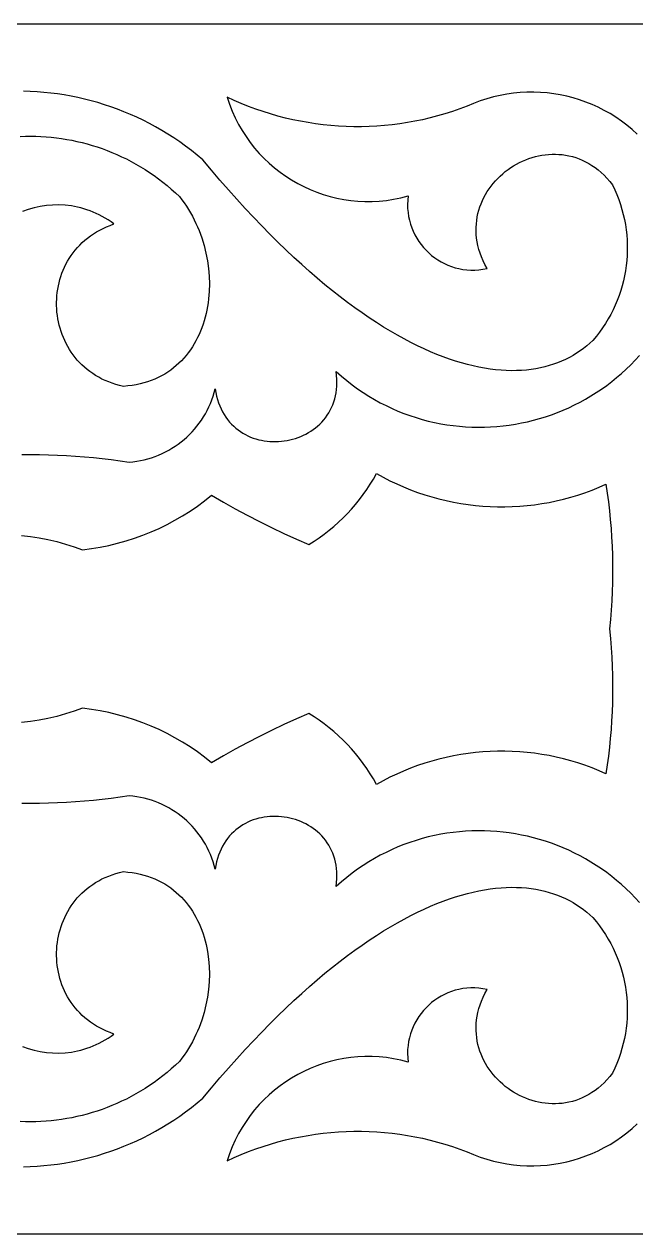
# Model space of a CAD drawing. Extents: x -364 to 370, y 80 to 163.
# Drawn here: x -322.3 to -280.3, y 80.4 to 163.4 of the extents above; entities that cross this region are included whole.
import ezdxf

# ---------------------------------------------------------------- set-up
doc = ezdxf.new("R2010")
doc.units = 0
doc.layers.add('LAYER_1', color=18, linetype='CONTINUOUS')

msp = doc.modelspace()

# ---------------------------------------------------------------- linework, layer by layer
at = {"layer": 'LAYER_1'}
msp.add_lwpolyline([(-364.203, 80.388), (-241.776, 80.388), (-119.349, 80.388), (3.079, 80.388), (125.506, 80.388), (247.933, 80.388), (370.36, 80.388), (370.36, 163.388), (247.933, 163.388), (125.506, 163.388), (3.079, 163.388), (-119.349, 163.388), (-241.776, 163.388), (-364.203, 163.388)], close=True, dxfattribs=at)
for points in [[(-280.213, 155.852), (-280.561, 156.166), (-280.922, 156.463), (-281.293, 156.743), (-281.676, 157.005), (-282.068, 157.249), (-282.469, 157.475), (-282.879, 157.684), (-283.297, 157.874), (-283.722, 158.045), (-284.154, 158.198), (-284.591, 158.332), (-285.034, 158.446), (-285.482, 158.542), (-285.934, 158.618), (-286.389, 158.675), (-286.847, 158.711), (-287.307, 158.728), (-287.768, 158.725), (-288.23, 158.701), (-288.692, 158.657), (-289.154, 158.592), (-289.614, 158.506), (-290.073, 158.399), (-290.529, 158.271), (-290.981, 158.121), (-291.43, 157.95), (-291.875, 157.757), (-292.377, 157.57), (-292.883, 157.396), (-293.392, 157.236), (-293.904, 157.089), (-294.418, 156.955), (-294.934, 156.835), (-295.453, 156.728), (-295.973, 156.635), (-296.495, 156.555), (-297.018, 156.488), (-297.543, 156.435), (-298.068, 156.395), (-298.593, 156.368), (-299.119, 156.355), (-299.645, 156.354), (-300.17, 156.368), (-300.695, 156.394), (-301.22, 156.434), (-301.743, 156.487), (-302.265, 156.553), (-302.785, 156.633), (-303.304, 156.725), (-303.821, 156.831), (-304.335, 156.95), (-304.847, 157.083), (-305.356, 157.228), (-305.863, 157.387), (-306.365, 157.559), (-306.865, 157.744), (-307.36, 157.942), (-307.851, 158.154), (-308.339, 158.378), (-308.174, 157.892), (-307.987, 157.419), (-307.779, 156.96), (-307.551, 156.516), (-307.303, 156.087), (-307.036, 155.673), (-306.751, 155.274), (-306.449, 154.892), (-306.13, 154.526), (-305.795, 154.177), (-305.445, 153.846), (-305.081, 153.532), (-304.703, 153.236), (-304.312, 152.959), (-303.909, 152.701), (-303.495, 152.462), (-303.07, 152.242), (-302.635, 152.043), (-302.191, 151.865), (-301.738, 151.707), (-301.278, 151.571), (-300.81, 151.457), (-300.337, 151.364), (-299.858, 151.295), (-299.375, 151.248), (-298.887, 151.225), (-298.396, 151.226), (-297.903, 151.25), (-297.408, 151.3), (-296.912, 151.374), (-296.416, 151.474), (-295.921, 151.6), (-295.949, 151.311), (-295.959, 151.026), (-295.952, 150.745), (-295.928, 150.469), (-295.887, 150.198), (-295.83, 149.933), (-295.758, 149.673), (-295.671, 149.42), (-295.569, 149.175), (-295.454, 148.937), (-295.326, 148.707), (-295.184, 148.486), (-295.031, 148.273), (-294.865, 148.071), (-294.689, 147.878), (-294.502, 147.696), (-294.305, 147.525), (-294.098, 147.366), (-293.883, 147.219), (-293.659, 147.084), (-293.427, 146.962), (-293.188, 146.854), (-292.942, 146.76), (-292.689, 146.68), (-292.431, 146.616), (-292.168, 146.567), (-291.899, 146.533), (-291.627, 146.517), (-291.351, 146.517), (-291.072, 146.535), (-290.791, 146.571), (-290.507, 146.625), (-290.65, 146.889), (-290.776, 147.152), (-290.887, 147.414), (-290.983, 147.675), (-291.064, 147.934), (-291.13, 148.192), (-291.182, 148.448), (-291.22, 148.701), (-291.245, 148.953), (-291.256, 149.201), (-291.255, 149.447), (-291.241, 149.69), (-291.215, 149.929), (-291.178, 150.165), (-291.128, 150.397), (-291.068, 150.625), (-290.997, 150.849), (-290.916, 151.069), (-290.824, 151.283), (-290.723, 151.493), (-290.613, 151.698), (-290.493, 151.897), (-290.365, 152.091), (-290.228, 152.279), (-290.084, 152.46), (-289.932, 152.636), (-289.772, 152.805), (-289.606, 152.967), (-289.433, 153.122), (-289.254, 153.27), (-289.068, 153.411), (-288.878, 153.544), (-288.682, 153.669), (-288.481, 153.785), (-288.276, 153.894), (-288.066, 153.994), (-287.853, 154.085), (-287.636, 154.167), (-287.416, 154.239), (-287.193, 154.302), (-286.968, 154.356), (-286.74, 154.399), (-286.511, 154.432), (-286.281, 154.455), (-286.049, 154.467), (-285.817, 154.468), (-285.584, 154.458), (-285.351, 154.437), (-285.119, 154.404), (-284.887, 154.359), (-284.656, 154.302), (-284.426, 154.233), (-284.199, 154.152), (-283.973, 154.057), (-283.75, 153.95), (-283.529, 153.829), (-283.311, 153.695), (-283.097, 153.548), (-282.887, 153.386), (-282.68, 153.21), (-282.479, 153.02), (-282.282, 152.816), (-282.09, 152.596), (-281.903, 152.362), (-281.746, 152.031), (-281.603, 151.697), (-281.472, 151.36), (-281.355, 151.019), (-281.251, 150.676), (-281.16, 150.33), (-281.082, 149.982), (-281.017, 149.633), (-280.965, 149.282), (-280.926, 148.931), (-280.9, 148.579), (-280.887, 148.226), (-280.886, 147.874), (-280.898, 147.522), (-280.923, 147.172), (-280.96, 146.822), (-281.01, 146.474), (-281.073, 146.128), (-281.148, 145.784), (-281.235, 145.443), (-281.335, 145.105), (-281.448, 144.771), (-281.572, 144.44), (-281.709, 144.113), (-281.858, 143.791), (-282.02, 143.473), (-282.193, 143.161), (-282.379, 142.855), (-282.576, 142.554), (-282.786, 142.259), (-283.008, 141.972), (-283.241, 141.691), (-283.449, 141.497), (-283.665, 141.312), (-283.889, 141.136), (-284.121, 140.968), (-284.36, 140.808), (-284.607, 140.658), (-284.861, 140.517), (-285.123, 140.386), (-285.393, 140.264), (-285.67, 140.152), (-285.954, 140.05), (-286.246, 139.958), (-286.544, 139.876), (-286.85, 139.805), (-287.163, 139.745), (-287.484, 139.696), (-287.811, 139.658), (-288.145, 139.631), (-288.486, 139.616), (-288.833, 139.613), (-289.188, 139.621), (-289.549, 139.642), (-289.917, 139.675), (-290.291, 139.721), (-290.672, 139.78), (-291.06, 139.851), (-291.454, 139.936), (-291.854, 140.033), (-292.26, 140.145), (-292.673, 140.27), (-293.092, 140.409), (-293.517, 140.562), (-293.948, 140.73), (-294.385, 140.912), (-294.829, 141.108), (-295.278, 141.32), (-295.732, 141.546), (-296.193, 141.788), (-296.659, 142.046), (-297.131, 142.319), (-297.609, 142.608), (-298.092, 142.913), (-298.581, 143.234), (-299.075, 143.572), (-299.574, 143.927), (-300.079, 144.298), (-300.589, 144.686), (-301.104, 145.092), (-301.624, 145.515), (-302.15, 145.956), (-302.68, 146.414), (-303.215, 146.891), (-303.756, 147.386), (-304.301, 147.899), (-304.851, 148.431), (-305.405, 148.982), (-305.965, 149.551), (-306.529, 150.14), (-307.097, 150.749), (-307.67, 151.377), (-308.247, 152.024), (-308.829, 152.692), (-309.415, 153.38), (-310.006, 154.088), (-310.392, 154.411), (-310.784, 154.722), (-311.181, 155.021), (-311.584, 155.309), (-311.992, 155.585), (-312.404, 155.85), (-312.822, 156.103), (-313.244, 156.345), (-313.67, 156.575), (-314.1, 156.794), (-314.535, 157.001), (-314.973, 157.197), (-315.414, 157.381), (-315.858, 157.554), (-316.306, 157.716), (-316.756, 157.866), (-317.209, 158.005), (-317.664, 158.133), (-318.122, 158.249), (-318.581, 158.354), (-319.042, 158.447), (-319.505, 158.53), (-319.969, 158.601), (-320.434, 158.661), (-320.899, 158.709), (-321.366, 158.747), (-321.833, 158.773), (-322.3, 158.788)], [(-322.528, 155.686), (-322.172, 155.698), (-321.817, 155.701), (-321.461, 155.695), (-321.105, 155.682), (-320.75, 155.659), (-320.395, 155.628), (-320.041, 155.589), (-319.688, 155.541), (-319.336, 155.484), (-318.984, 155.419), (-318.635, 155.346), (-318.286, 155.263), (-317.939, 155.173), (-317.594, 155.073), (-317.251, 154.965), (-316.91, 154.849), (-316.572, 154.724), (-316.236, 154.59), (-315.902, 154.448), (-315.572, 154.297), (-315.244, 154.138), (-314.919, 153.97), (-314.598, 153.793), (-314.28, 153.608), (-313.965, 153.414), (-313.655, 153.212), (-313.348, 153.001), (-313.046, 152.781), (-312.748, 152.553), (-312.454, 152.316), (-312.165, 152.07), (-311.88, 151.816), (-311.601, 151.554), (-311.436, 151.34), (-311.277, 151.122), (-311.126, 150.899), (-310.981, 150.671), (-310.843, 150.439), (-310.713, 150.204), (-310.589, 149.964), (-310.472, 149.721), (-310.362, 149.475), (-310.258, 149.226), (-310.073, 148.721), (-309.916, 148.206), (-309.786, 147.685), (-309.685, 147.16), (-309.612, 146.631), (-309.568, 146.103), (-309.552, 145.576), (-309.566, 145.053), (-309.607, 144.535), (-309.639, 144.279), (-309.678, 144.025), (-309.725, 143.774), (-309.778, 143.526), (-309.839, 143.28), (-309.908, 143.037), (-309.983, 142.798), (-310.066, 142.563), (-310.157, 142.332), (-310.255, 142.105), (-310.36, 141.883), (-310.472, 141.665), (-310.592, 141.452), (-310.72, 141.245), (-310.855, 141.043), (-310.997, 140.847), (-311.147, 140.657), (-311.305, 140.473), (-311.47, 140.296), (-311.642, 140.125), (-311.822, 139.962), (-312.01, 139.806), (-312.205, 139.658), (-312.408, 139.517), (-312.618, 139.385), (-312.837, 139.261), (-313.062, 139.145), (-313.296, 139.039), (-313.537, 138.941), (-313.786, 138.853), (-314.042, 138.775), (-314.307, 138.706), (-314.579, 138.648), (-314.859, 138.6), (-315.146, 138.562), (-315.442, 138.536), (-315.708, 138.597), (-315.966, 138.667), (-316.217, 138.747), (-316.459, 138.837), (-316.694, 138.935), (-316.921, 139.042), (-317.141, 139.157), (-317.352, 139.28), (-317.556, 139.411), (-317.751, 139.549), (-317.939, 139.694), (-318.119, 139.846), (-318.291, 140.005), (-318.454, 140.169), (-318.61, 140.34), (-318.758, 140.516), (-318.898, 140.698), (-319.03, 140.885), (-319.154, 141.076), (-319.269, 141.271), (-319.377, 141.471), (-319.477, 141.675), (-319.568, 141.882), (-319.651, 142.092), (-319.726, 142.305), (-319.793, 142.521), (-319.852, 142.739), (-319.902, 142.959), (-319.945, 143.181), (-319.979, 143.404), (-320.004, 143.628), (-320.022, 143.853), (-320.031, 144.079), (-320.032, 144.304), (-320.024, 144.53), (-320.009, 144.755), (-319.984, 144.98), (-319.952, 145.203), (-319.911, 145.425), (-319.861, 145.646), (-319.803, 145.865), (-319.737, 146.081), (-319.662, 146.295), (-319.579, 146.506), (-319.487, 146.714), (-319.387, 146.919), (-319.278, 147.12), (-319.16, 147.317), (-319.034, 147.509), (-318.899, 147.697), (-318.756, 147.88), (-318.604, 148.058), (-318.443, 148.231), (-318.274, 148.397), (-318.096, 148.558), (-317.909, 148.712), (-317.714, 148.859), (-317.51, 149), (-317.297, 149.133), (-317.075, 149.258), (-316.845, 149.376), (-316.605, 149.485), (-316.357, 149.586), (-316.1, 149.678), (-316.297, 149.82), (-316.496, 149.953), (-316.698, 150.078), (-316.902, 150.194), (-317.107, 150.302), (-317.315, 150.402), (-317.524, 150.494), (-317.734, 150.577), (-317.946, 150.653), (-318.158, 150.721), (-318.372, 150.78), (-318.586, 150.832), (-318.801, 150.877), (-319.017, 150.914), (-319.448, 150.965), (-319.878, 150.986), (-320.307, 150.979), (-320.733, 150.943), (-321.154, 150.88), (-321.57, 150.79), (-321.978, 150.674), (-322.378, 150.532)], [(-322.421, 133.858), (-321.807, 133.863), (-321.193, 133.859), (-320.579, 133.847), (-319.965, 133.825), (-319.351, 133.795), (-318.737, 133.756), (-318.123, 133.709), (-317.51, 133.652), (-316.897, 133.587), (-316.285, 133.513), (-315.674, 133.43), (-315.063, 133.338), (-314.797, 133.363), (-314.534, 133.398), (-314.275, 133.444), (-314.018, 133.5), (-313.765, 133.565), (-313.516, 133.64), (-313.272, 133.725), (-313.031, 133.82), (-312.795, 133.923), (-312.564, 134.035), (-312.338, 134.156), (-312.117, 134.286), (-311.901, 134.424), (-311.691, 134.57), (-311.487, 134.725), (-311.29, 134.886), (-311.098, 135.056), (-310.914, 135.233), (-310.736, 135.417), (-310.565, 135.608), (-310.401, 135.806), (-310.245, 136.01), (-310.097, 136.221), (-309.957, 136.438), (-309.825, 136.661), (-309.701, 136.89), (-309.587, 137.125), (-309.481, 137.364), (-309.384, 137.61), (-309.297, 137.86), (-309.219, 138.115), (-309.151, 138.374), (-309.109, 138.118), (-309.057, 137.872), (-308.994, 137.636), (-308.921, 137.41), (-308.839, 137.193), (-308.748, 136.986), (-308.648, 136.788), (-308.539, 136.6), (-308.423, 136.421), (-308.299, 136.252), (-308.168, 136.091), (-308.03, 135.941), (-307.885, 135.799), (-307.735, 135.667), (-307.579, 135.543), (-307.417, 135.429), (-307.251, 135.324), (-307.08, 135.228), (-306.904, 135.14), (-306.725, 135.062), (-306.543, 134.992), (-306.357, 134.931), (-306.169, 134.878), (-305.979, 134.835), (-305.786, 134.8), (-305.593, 134.773), (-305.398, 134.755), (-305.202, 134.745), (-305.006, 134.744), (-304.81, 134.751), (-304.614, 134.766), (-304.419, 134.789), (-304.225, 134.821), (-304.033, 134.86), (-303.842, 134.908), (-303.654, 134.964), (-303.468, 135.027), (-303.286, 135.099), (-303.107, 135.178), (-302.932, 135.265), (-302.761, 135.36), (-302.594, 135.462), (-302.432, 135.572), (-302.276, 135.69), (-302.126, 135.815), (-301.981, 135.948), (-301.843, 136.088), (-301.712, 136.235), (-301.588, 136.389), (-301.472, 136.551), (-301.363, 136.72), (-301.263, 136.896), (-301.172, 137.08), (-301.09, 137.27), (-301.017, 137.467), (-300.954, 137.671), (-300.901, 137.882), (-300.86, 138.1), (-300.829, 138.324), (-300.809, 138.555), (-300.801, 138.793), (-300.806, 139.038), (-300.823, 139.289), (-300.853, 139.546), (-300.495, 139.231), (-300.13, 138.931), (-299.76, 138.644), (-299.384, 138.371), (-299.003, 138.112), (-298.616, 137.867), (-298.225, 137.636), (-297.829, 137.418), (-297.429, 137.214), (-297.025, 137.023), (-296.618, 136.846), (-296.207, 136.682), (-295.793, 136.532), (-295.376, 136.395), (-294.956, 136.271), (-294.535, 136.16), (-294.111, 136.062), (-293.686, 135.977), (-293.26, 135.905), (-292.832, 135.846), (-292.404, 135.799), (-291.975, 135.766), (-291.546, 135.745), (-291.117, 135.736), (-290.689, 135.74), (-290.261, 135.757), (-289.834, 135.786), (-289.409, 135.827), (-288.985, 135.881), (-288.563, 135.946), (-288.143, 136.024), (-287.726, 136.114), (-287.311, 136.216), (-286.899, 136.33), (-286.491, 136.455), (-286.086, 136.593), (-285.685, 136.742), (-285.289, 136.903), (-284.896, 137.075), (-284.509, 137.259), (-284.126, 137.454), (-283.749, 137.661), (-283.378, 137.879), (-283.013, 138.108), (-282.653, 138.348), (-282.301, 138.6), (-281.955, 138.862), (-281.616, 139.136), (-281.284, 139.42), (-280.96, 139.715), (-280.645, 140.021), (-280.337, 140.338), (-280.038, 140.665)], [(-322.427, 128.306), (-321.823, 128.233), (-321.221, 128.138), (-320.621, 128.02), (-320.023, 127.881), (-319.427, 127.719), (-318.835, 127.534), (-318.248, 127.327), (-317.64, 127.404), (-317.038, 127.503), (-316.44, 127.624), (-315.849, 127.767), (-315.263, 127.931), (-314.685, 128.116), (-314.114, 128.321), (-313.551, 128.547), (-312.996, 128.794), (-312.45, 129.061), (-311.914, 129.347), (-311.388, 129.653), (-310.873, 129.978), (-310.369, 130.323), (-309.877, 130.687), (-309.398, 131.069), (-308.589, 130.596), (-307.773, 130.137), (-306.949, 129.692), (-306.118, 129.261), (-305.28, 128.844), (-304.435, 128.442), (-303.584, 128.054), (-302.725, 127.68), (-302.365, 127.908), (-302.012, 128.147), (-301.668, 128.397), (-301.334, 128.659), (-301.008, 128.93), (-300.691, 129.213), (-300.384, 129.505), (-300.087, 129.807), (-299.8, 130.119), (-299.523, 130.441), (-299.256, 130.771), (-299, 131.11), (-298.756, 131.458), (-298.522, 131.815), (-298.3, 132.179), (-298.09, 132.552), (-297.632, 132.299), (-297.169, 132.062), (-296.701, 131.84), (-296.228, 131.632), (-295.751, 131.439), (-295.269, 131.26), (-294.783, 131.097), (-294.294, 130.948), (-293.802, 130.814), (-293.306, 130.695), (-292.808, 130.59), (-292.308, 130.5), (-291.806, 130.426), (-291.303, 130.365), (-290.798, 130.32), (-290.292, 130.289), (-289.786, 130.274), (-289.279, 130.273), (-288.773, 130.287), (-288.267, 130.315), (-287.762, 130.359), (-287.258, 130.417), (-286.755, 130.49), (-286.254, 130.578), (-285.755, 130.681), (-285.259, 130.799), (-284.765, 130.931), (-284.275, 131.079), (-283.788, 131.241), (-283.304, 131.418), (-282.825, 131.61), (-282.35, 131.817), (-282.26, 131.215), (-282.181, 130.612), (-282.111, 130.006), (-282.051, 129.399), (-282.001, 128.79), (-281.96, 128.179), (-281.93, 127.565), (-281.909, 126.948), (-281.899, 126.329), (-281.898, 125.706), (-281.907, 125.079), (-281.925, 124.449), (-281.954, 123.815), (-281.993, 123.177), (-282.041, 122.535), (-282.099, 121.888), (-282.041, 121.241), (-281.993, 120.599), (-281.954, 119.961), (-281.925, 119.327), (-281.907, 118.697), (-281.898, 118.07), (-281.899, 117.447), (-281.909, 116.828), (-281.93, 116.211), (-281.96, 115.597), (-282.001, 114.986), (-282.051, 114.376), (-282.111, 113.769), (-282.181, 113.164), (-282.26, 112.561), (-282.35, 111.959), (-282.825, 112.166), (-283.304, 112.358), (-283.788, 112.535), (-284.275, 112.697), (-284.765, 112.844), (-285.259, 112.977), (-285.755, 113.095), (-286.254, 113.198), (-286.755, 113.286), (-287.258, 113.359), (-287.762, 113.417), (-288.267, 113.461), (-288.773, 113.489), (-289.279, 113.503), (-289.786, 113.502), (-290.292, 113.486), (-290.798, 113.456), (-291.303, 113.411), (-291.806, 113.35), (-292.308, 113.276), (-292.808, 113.186), (-293.306, 113.081), (-293.802, 112.962), (-294.294, 112.828), (-294.783, 112.679), (-295.269, 112.516), (-295.751, 112.337), (-296.228, 112.144), (-296.701, 111.936), (-297.169, 111.714), (-297.632, 111.476), (-298.09, 111.224), (-298.3, 111.597), (-298.522, 111.961), (-298.756, 112.318), (-299, 112.666), (-299.256, 113.005), (-299.523, 113.335), (-299.8, 113.657), (-300.087, 113.969), (-300.384, 114.271), (-300.691, 114.563), (-301.008, 114.845), (-301.334, 115.117), (-301.668, 115.379), (-302.012, 115.629), (-302.365, 115.868), (-302.725, 116.096), (-303.584, 115.722), (-304.435, 115.334), (-305.28, 114.932), (-306.118, 114.515), (-306.949, 114.084), (-307.773, 113.639), (-308.589, 113.18), (-309.398, 112.707), (-309.877, 113.089), (-310.369, 113.453), (-310.873, 113.797), (-311.388, 114.123), (-311.914, 114.429), (-312.45, 114.715), (-312.996, 114.982), (-313.551, 115.229), (-314.114, 115.455), (-314.685, 115.66), (-315.263, 115.845), (-315.849, 116.009), (-316.44, 116.151), (-317.038, 116.273), (-317.64, 116.372), (-318.248, 116.449), (-318.835, 116.242), (-319.427, 116.057), (-320.023, 115.895), (-320.621, 115.756), (-321.221, 115.638), (-321.823, 115.543), (-322.427, 115.47)], [(-280.038, 103.11), (-280.337, 103.438), (-280.645, 103.755), (-280.96, 104.061), (-281.284, 104.356), (-281.616, 104.64), (-281.955, 104.914), (-282.301, 105.176), (-282.653, 105.428), (-283.013, 105.668), (-283.378, 105.897), (-283.749, 106.115), (-284.126, 106.322), (-284.509, 106.517), (-284.896, 106.701), (-285.289, 106.873), (-285.685, 107.034), (-286.086, 107.183), (-286.491, 107.321), (-286.899, 107.446), (-287.311, 107.56), (-287.726, 107.662), (-288.143, 107.752), (-288.563, 107.829), (-288.985, 107.895), (-289.409, 107.949), (-289.834, 107.99), (-290.261, 108.019), (-290.689, 108.035), (-291.117, 108.04), (-291.546, 108.031), (-291.975, 108.01), (-292.404, 107.977), (-292.832, 107.93), (-293.26, 107.871), (-293.686, 107.799), (-294.111, 107.714), (-294.535, 107.616), (-294.956, 107.505), (-295.376, 107.381), (-295.793, 107.244), (-296.207, 107.094), (-296.618, 106.93), (-297.025, 106.753), (-297.429, 106.562), (-297.829, 106.358), (-298.225, 106.14), (-298.616, 105.909), (-299.003, 105.664), (-299.384, 105.405), (-299.76, 105.132), (-300.13, 104.845), (-300.495, 104.544), (-300.853, 104.23), (-300.823, 104.487), (-300.806, 104.738), (-300.801, 104.983), (-300.809, 105.22), (-300.829, 105.452), (-300.86, 105.676), (-300.901, 105.894), (-300.954, 106.105), (-301.017, 106.309), (-301.09, 106.506), (-301.172, 106.696), (-301.263, 106.88), (-301.363, 107.056), (-301.472, 107.225), (-301.588, 107.387), (-301.712, 107.541), (-301.843, 107.688), (-301.981, 107.828), (-302.126, 107.961), (-302.276, 108.086), (-302.432, 108.204), (-302.594, 108.314), (-302.761, 108.416), (-302.932, 108.511), (-303.107, 108.598), (-303.286, 108.677), (-303.468, 108.749), (-303.654, 108.812), (-303.842, 108.868), (-304.033, 108.916), (-304.225, 108.955), (-304.419, 108.987), (-304.614, 109.01), (-304.81, 109.025), (-305.006, 109.032), (-305.202, 109.031), (-305.398, 109.021), (-305.593, 109.003), (-305.786, 108.976), (-305.979, 108.941), (-306.169, 108.898), (-306.357, 108.845), (-306.543, 108.784), (-306.725, 108.714), (-306.904, 108.636), (-307.08, 108.548), (-307.251, 108.452), (-307.417, 108.347), (-307.579, 108.233), (-307.735, 108.109), (-307.885, 107.977), (-308.03, 107.835), (-308.168, 107.685), (-308.299, 107.524), (-308.423, 107.355), (-308.539, 107.176), (-308.648, 106.988), (-308.748, 106.79), (-308.839, 106.583), (-308.921, 106.366), (-308.994, 106.14), (-309.057, 105.904), (-309.109, 105.658), (-309.151, 105.402), (-309.219, 105.661), (-309.297, 105.916), (-309.384, 106.166), (-309.481, 106.412), (-309.587, 106.651), (-309.701, 106.886), (-309.825, 107.115), (-309.957, 107.338), (-310.097, 107.555), (-310.245, 107.766), (-310.401, 107.97), (-310.565, 108.168), (-310.736, 108.359), (-310.914, 108.543), (-311.098, 108.72), (-311.29, 108.89), (-311.487, 109.051), (-311.691, 109.206), (-311.901, 109.352), (-312.117, 109.49), (-312.338, 109.619), (-312.564, 109.741), (-312.795, 109.853), (-313.031, 109.956), (-313.272, 110.051), (-313.516, 110.135), (-313.765, 110.211), (-314.018, 110.276), (-314.275, 110.332), (-314.534, 110.378), (-314.797, 110.413), (-315.063, 110.438), (-315.674, 110.346), (-316.285, 110.263), (-316.897, 110.189), (-317.51, 110.124), (-318.123, 110.067), (-318.737, 110.02), (-319.351, 109.981), (-319.965, 109.95), (-320.579, 109.929), (-321.193, 109.917), (-321.807, 109.913), (-322.421, 109.918)], [(-322.378, 93.244), (-321.978, 93.102), (-321.57, 92.986), (-321.154, 92.896), (-320.733, 92.833), (-320.307, 92.797), (-319.878, 92.79), (-319.448, 92.811), (-319.017, 92.862), (-318.801, 92.899), (-318.586, 92.944), (-318.372, 92.996), (-318.158, 93.055), (-317.946, 93.123), (-317.734, 93.199), (-317.524, 93.282), (-317.315, 93.374), (-317.107, 93.474), (-316.902, 93.582), (-316.698, 93.698), (-316.496, 93.823), (-316.297, 93.956), (-316.1, 94.098), (-316.357, 94.19), (-316.605, 94.291), (-316.845, 94.4), (-317.075, 94.518), (-317.297, 94.643), (-317.51, 94.776), (-317.714, 94.917), (-317.909, 95.064), (-318.096, 95.218), (-318.274, 95.379), (-318.443, 95.545), (-318.604, 95.718), (-318.756, 95.896), (-318.899, 96.079), (-319.034, 96.267), (-319.16, 96.459), (-319.278, 96.656), (-319.387, 96.857), (-319.487, 97.062), (-319.579, 97.27), (-319.662, 97.481), (-319.737, 97.695), (-319.803, 97.911), (-319.861, 98.13), (-319.911, 98.351), (-319.952, 98.573), (-319.984, 98.796), (-320.009, 99.021), (-320.024, 99.246), (-320.032, 99.472), (-320.031, 99.697), (-320.022, 99.923), (-320.004, 100.148), (-319.979, 100.372), (-319.945, 100.595), (-319.902, 100.817), (-319.852, 101.037), (-319.793, 101.255), (-319.726, 101.471), (-319.651, 101.684), (-319.568, 101.894), (-319.477, 102.101), (-319.377, 102.305), (-319.269, 102.504), (-319.154, 102.7), (-319.03, 102.891), (-318.898, 103.078), (-318.758, 103.26), (-318.61, 103.436), (-318.454, 103.606), (-318.291, 103.771), (-318.119, 103.93), (-317.939, 104.082), (-317.751, 104.227), (-317.556, 104.365), (-317.352, 104.496), (-317.141, 104.619), (-316.921, 104.734), (-316.694, 104.841), (-316.459, 104.939), (-316.217, 105.029), (-315.966, 105.109), (-315.708, 105.179), (-315.442, 105.24), (-315.146, 105.214), (-314.859, 105.176), (-314.579, 105.128), (-314.307, 105.07), (-314.042, 105.001), (-313.786, 104.923), (-313.537, 104.835), (-313.296, 104.737), (-313.062, 104.631), (-312.837, 104.515), (-312.618, 104.391), (-312.408, 104.259), (-312.205, 104.118), (-312.01, 103.97), (-311.822, 103.814), (-311.642, 103.651), (-311.47, 103.48), (-311.305, 103.303), (-311.147, 103.119), (-310.997, 102.929), (-310.855, 102.733), (-310.72, 102.531), (-310.592, 102.324), (-310.472, 102.111), (-310.36, 101.893), (-310.255, 101.671), (-310.157, 101.444), (-310.066, 101.213), (-309.983, 100.978), (-309.908, 100.739), (-309.839, 100.496), (-309.778, 100.25), (-309.725, 100.002), (-309.678, 99.75), (-309.607, 99.241), (-309.566, 98.723), (-309.552, 98.2), (-309.568, 97.673), (-309.612, 97.144), (-309.685, 96.616), (-309.786, 96.091), (-309.916, 95.57), (-310.073, 95.055), (-310.258, 94.55), (-310.362, 94.301), (-310.472, 94.055), (-310.589, 93.812), (-310.713, 93.572), (-310.843, 93.337), (-310.981, 93.105), (-311.126, 92.877), (-311.277, 92.654), (-311.436, 92.436), (-311.601, 92.222), (-311.88, 91.96), (-312.165, 91.706), (-312.454, 91.46), (-312.748, 91.223), (-313.046, 90.995), (-313.348, 90.775), (-313.655, 90.564), (-313.965, 90.362), (-314.28, 90.168), (-314.598, 89.983), (-314.919, 89.806), (-315.244, 89.638), (-315.572, 89.479), (-315.902, 89.328), (-316.236, 89.186), (-316.572, 89.052), (-316.91, 88.927), (-317.251, 88.811), (-317.594, 88.703), (-317.939, 88.603), (-318.286, 88.513), (-318.635, 88.43), (-318.984, 88.357), (-319.336, 88.292), (-319.688, 88.235), (-320.041, 88.187), (-320.395, 88.148), (-320.75, 88.117), (-321.105, 88.094), (-321.461, 88.081), (-321.817, 88.075), (-322.172, 88.078), (-322.528, 88.09)], [(-322.3, 84.988), (-321.833, 85.003), (-321.366, 85.029), (-320.899, 85.067), (-320.434, 85.115), (-319.969, 85.175), (-319.505, 85.246), (-319.042, 85.329), (-318.581, 85.422), (-318.122, 85.527), (-317.664, 85.643), (-317.209, 85.771), (-316.756, 85.91), (-316.306, 86.06), (-315.858, 86.222), (-315.414, 86.395), (-314.973, 86.579), (-314.535, 86.775), (-314.1, 86.982), (-313.67, 87.201), (-313.244, 87.431), (-312.822, 87.673), (-312.404, 87.926), (-311.992, 88.191), (-311.584, 88.467), (-311.181, 88.755), (-310.784, 89.054), (-310.392, 89.365), (-310.006, 89.688), (-309.415, 90.396), (-308.829, 91.084), (-308.247, 91.752), (-307.67, 92.399), (-307.097, 93.027), (-306.529, 93.636), (-305.965, 94.225), (-305.405, 94.794), (-304.851, 95.345), (-304.301, 95.877), (-303.756, 96.39), (-303.215, 96.885), (-302.68, 97.361), (-302.15, 97.82), (-301.624, 98.261), (-301.104, 98.684), (-300.589, 99.09), (-300.079, 99.478), (-299.574, 99.849), (-299.075, 100.204), (-298.581, 100.542), (-298.092, 100.863), (-297.609, 101.168), (-297.131, 101.457), (-296.659, 101.73), (-296.193, 101.988), (-295.732, 102.23), (-295.278, 102.456), (-294.829, 102.668), (-294.385, 102.864), (-293.948, 103.046), (-293.517, 103.214), (-293.092, 103.367), (-292.673, 103.506), (-292.26, 103.631), (-291.854, 103.743), (-291.454, 103.84), (-291.06, 103.925), (-290.672, 103.996), (-290.291, 104.055), (-289.917, 104.101), (-289.549, 104.134), (-289.188, 104.155), (-288.833, 104.163), (-288.486, 104.16), (-288.145, 104.145), (-287.811, 104.118), (-287.484, 104.08), (-287.163, 104.031), (-286.85, 103.971), (-286.544, 103.9), (-286.246, 103.818), (-285.954, 103.726), (-285.67, 103.624), (-285.393, 103.512), (-285.123, 103.39), (-284.861, 103.259), (-284.607, 103.118), (-284.36, 102.967), (-284.121, 102.808), (-283.889, 102.64), (-283.665, 102.464), (-283.449, 102.279), (-283.241, 102.085), (-283.008, 101.804), (-282.786, 101.517), (-282.576, 101.222), (-282.379, 100.921), (-282.193, 100.615), (-282.02, 100.303), (-281.858, 99.985), (-281.709, 99.663), (-281.572, 99.336), (-281.448, 99.005), (-281.335, 98.671), (-281.235, 98.333), (-281.148, 97.992), (-281.073, 97.648), (-281.01, 97.302), (-280.96, 96.954), (-280.923, 96.604), (-280.898, 96.254), (-280.886, 95.902), (-280.887, 95.55), (-280.9, 95.197), (-280.926, 94.845), (-280.965, 94.494), (-281.017, 94.143), (-281.082, 93.793), (-281.16, 93.446), (-281.251, 93.1), (-281.355, 92.757), (-281.472, 92.416), (-281.603, 92.079), (-281.746, 91.745), (-281.903, 91.414), (-282.09, 91.18), (-282.282, 90.96), (-282.479, 90.756), (-282.68, 90.566), (-282.887, 90.39), (-283.097, 90.228), (-283.311, 90.081), (-283.529, 89.947), (-283.75, 89.826), (-283.973, 89.719), (-284.199, 89.624), (-284.426, 89.543), (-284.656, 89.473), (-284.887, 89.417), (-285.119, 89.372), (-285.351, 89.339), (-285.584, 89.318), (-285.817, 89.308), (-286.049, 89.309), (-286.281, 89.321), (-286.511, 89.344), (-286.74, 89.377), (-286.968, 89.42), (-287.193, 89.473), (-287.416, 89.537), (-287.636, 89.609), (-287.853, 89.691), (-288.066, 89.782), (-288.276, 89.882), (-288.481, 89.991), (-288.682, 90.107), (-288.878, 90.232), (-289.068, 90.365), (-289.254, 90.506), (-289.433, 90.654), (-289.606, 90.809), (-289.772, 90.971), (-289.932, 91.14), (-290.084, 91.316), (-290.228, 91.497), (-290.365, 91.685), (-290.493, 91.879), (-290.613, 92.078), (-290.723, 92.283), (-290.824, 92.493), (-290.916, 92.707), (-290.997, 92.927), (-291.068, 93.151), (-291.128, 93.379), (-291.178, 93.611), (-291.215, 93.847), (-291.241, 94.086), (-291.255, 94.329), (-291.256, 94.575), (-291.245, 94.823), (-291.22, 95.075), (-291.182, 95.328), (-291.13, 95.584), (-291.064, 95.842), (-290.983, 96.101), (-290.887, 96.362), (-290.776, 96.624), (-290.65, 96.887), (-290.507, 97.151), (-290.791, 97.205), (-291.072, 97.241), (-291.351, 97.259), (-291.627, 97.259), (-291.899, 97.243), (-292.168, 97.209), (-292.431, 97.16), (-292.689, 97.096), (-292.942, 97.016), (-293.188, 96.922), (-293.427, 96.814), (-293.659, 96.692), (-293.883, 96.557), (-294.098, 96.41), (-294.305, 96.251), (-294.502, 96.08), (-294.689, 95.898), (-294.865, 95.705), (-295.031, 95.503), (-295.184, 95.29), (-295.326, 95.069), (-295.454, 94.839), (-295.569, 94.601), (-295.671, 94.355), (-295.758, 94.103), (-295.83, 93.843), (-295.887, 93.578), (-295.928, 93.307), (-295.952, 93.031), (-295.959, 92.75), (-295.949, 92.465), (-295.921, 92.176), (-296.416, 92.302), (-296.912, 92.402), (-297.408, 92.476), (-297.903, 92.526), (-298.396, 92.55), (-298.887, 92.551), (-299.375, 92.528), (-299.858, 92.481), (-300.337, 92.412), (-300.81, 92.319), (-301.278, 92.205), (-301.738, 92.069), (-302.191, 91.911), (-302.635, 91.733), (-303.07, 91.534), (-303.495, 91.314), (-303.909, 91.075), (-304.312, 90.817), (-304.703, 90.54), (-305.081, 90.244), (-305.445, 89.93), (-305.795, 89.599), (-306.13, 89.25), (-306.449, 88.884), (-306.751, 88.502), (-307.036, 88.103), (-307.303, 87.689), (-307.551, 87.26), (-307.779, 86.816), (-307.987, 86.357), (-308.174, 85.884), (-308.339, 85.398), (-307.851, 85.622), (-307.36, 85.834), (-306.865, 86.032), (-306.365, 86.217), (-305.863, 86.389), (-305.356, 86.548), (-304.847, 86.693), (-304.335, 86.826), (-303.821, 86.945), (-303.304, 87.051), (-302.785, 87.143), (-302.265, 87.223), (-301.743, 87.289), (-301.22, 87.342), (-300.695, 87.382), (-300.17, 87.408), (-299.645, 87.422), (-299.119, 87.421), (-298.593, 87.408), (-298.068, 87.381), (-297.543, 87.341), (-297.018, 87.288), (-296.495, 87.221), (-295.973, 87.141), (-295.453, 87.048), (-294.934, 86.941), (-294.418, 86.821), (-293.904, 86.687), (-293.392, 86.54), (-292.883, 86.38), (-292.377, 86.206), (-291.875, 86.019), (-291.43, 85.826), (-290.981, 85.655), (-290.529, 85.505), (-290.073, 85.377), (-289.614, 85.27), (-289.154, 85.184), (-288.692, 85.119), (-288.23, 85.075), (-287.768, 85.051), (-287.307, 85.048), (-286.847, 85.065), (-286.389, 85.101), (-285.934, 85.158), (-285.482, 85.234), (-285.034, 85.33), (-284.591, 85.444), (-284.154, 85.578), (-283.722, 85.731), (-283.297, 85.902), (-282.879, 86.092), (-282.469, 86.3), (-282.068, 86.527), (-281.676, 86.771), (-281.293, 87.033), (-280.922, 87.313), (-280.561, 87.61), (-280.213, 87.924)]]:
    msp.add_lwpolyline(points, dxfattribs=at)

doc.saveas('drawing.dxf')
